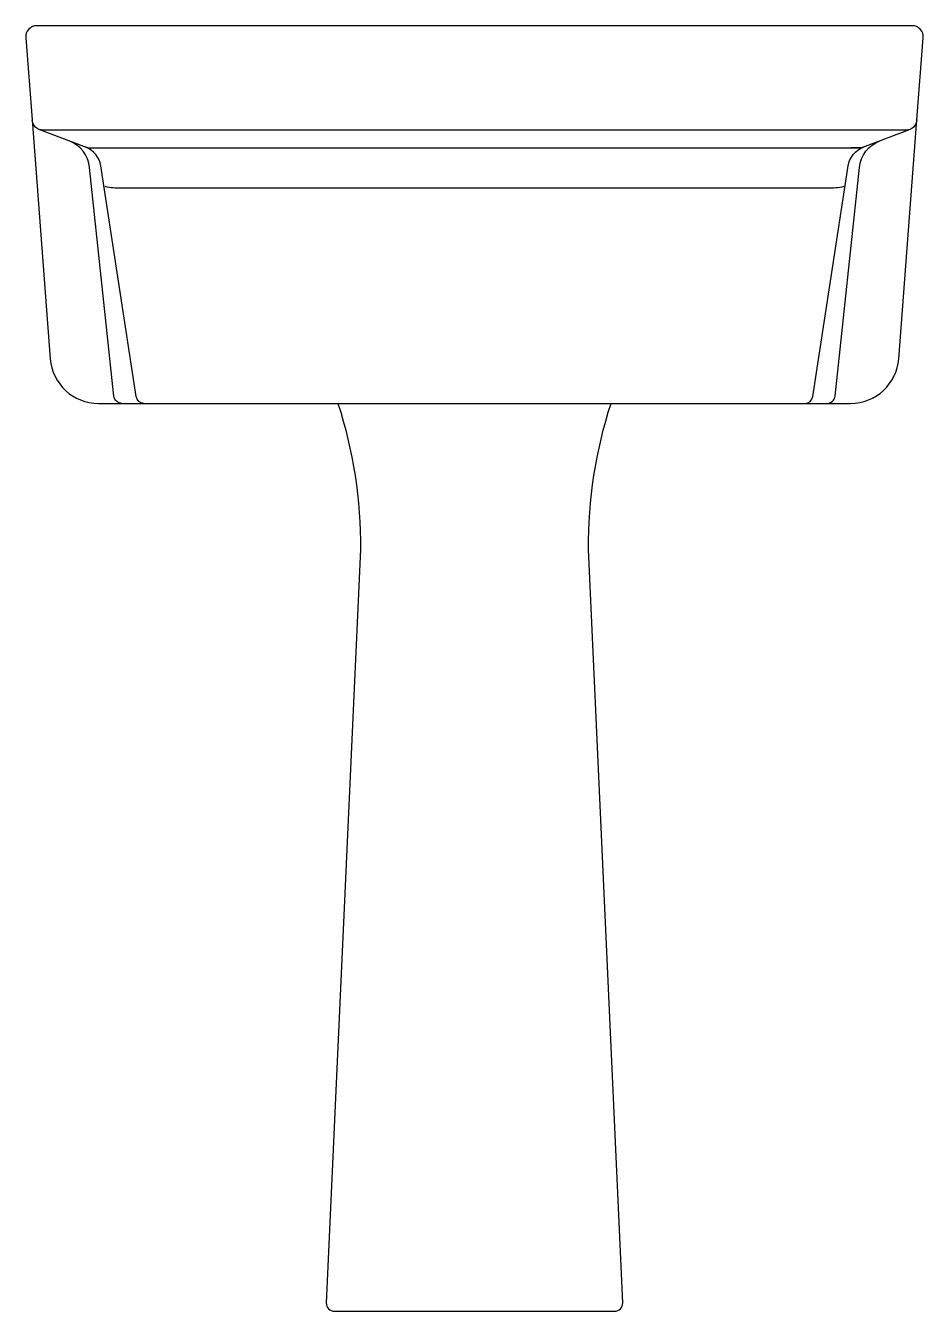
# Model space of a CAD drawing. Extents: x -0.283 to 0.283, y 0 to 0.811.
import ezdxf

# ---------------------------------------------------------------- set-up
doc = ezdxf.new("R2010")
doc.units = 0
doc.header["$LTSCALE"] = 0.5
doc.layers.get('0').update_dxf_attribs({"linetype": 'CONTINUOUS'})

msp = doc.modelspace()

# ---------------------------------------------------------------- linework, layer by layer
for p, q in [((-0.24977, 0.73669), (-0.2497, 0.73667)), ((-0.24426, 0.73393), (-0.23759, 0.73393)), ((0.24426, 0.73393), (0.23759, 0.73393)), ((0.24977, 0.73669), (0.2497, 0.73667))]:
    msp.add_line(p, q)
msp.add_lwpolyline([(0.27929, 0.75163), (0.28325, 0.80333, 0.436786), (0.27618, 0.81097), (0, 0.81097), (-0.27618, 0.81097, 0.436786), (-0.28325, 0.80333), (-0.27929, 0.75163), (-0.26774, 0.60083, 0.391996), (-0.23742, 0.57275), (0, 0.57275), (0.23742, 0.57275, 0.391996), (0.26774, 0.60083)], format="xyb", close=True)
for points in [[(0.27929, 0.75163, -0.391996), (0.27222, 0.74508), (0, 0.74508), (-0.27222, 0.74508, -0.391996), (-0.27929, 0.75163)], [(-0.27461, 0.74549), (-0.24688, 0.73492, 0.091286), (-0.24146, 0.73393), (0, 0.73393), (0.24146, 0.73393, 0.091286), (0.24688, 0.73492), (0.27461, 0.74549)], [(-0.22251, 0.57275, -0.383421), (-0.22755, 0.57728), (-0.24294, 0.72156, 0.282255), (-0.25588, 0.73835)], [(0.22755, 0.57728), (0.24294, 0.72156, -0.282255), (0.25588, 0.73835)], [(-0.20853, 0.57275, -0.370321), (-0.21354, 0.57705), (-0.23584, 0.72248, 0.26991), (-0.24545, 0.73438)], [(0.21354, 0.57705), (0.23584, 0.72248, -0.26991), (0.24545, 0.73438)], [(0.23301, 0.70944, -0.074816), (0.22302, 0.70858), (0, 0.70858), (-0.22302, 0.70858, -0.074816), (-0.23301, 0.70944)], [(-0.08617, 0.57275, -0.078092), (-0.07188, 0.4805), (-0.09353, 0.0053, 0.427611), (-0.08846, 0), (0, 0), (0.08846, 0, 0.427611), (0.09353, 0.0053), (0.07188, 0.4805, -0.078092), (0.08617, 0.57275)]]:
    msp.add_lwpolyline(points, format="xyb")
for centre, end in [((0.20853, 0.57781), 351.28254), ((0.22251, 0.57781), 353.91147)]:
    msp.add_arc(centre, 0.00507, 270, end)

doc.saveas('drawing.dxf')
